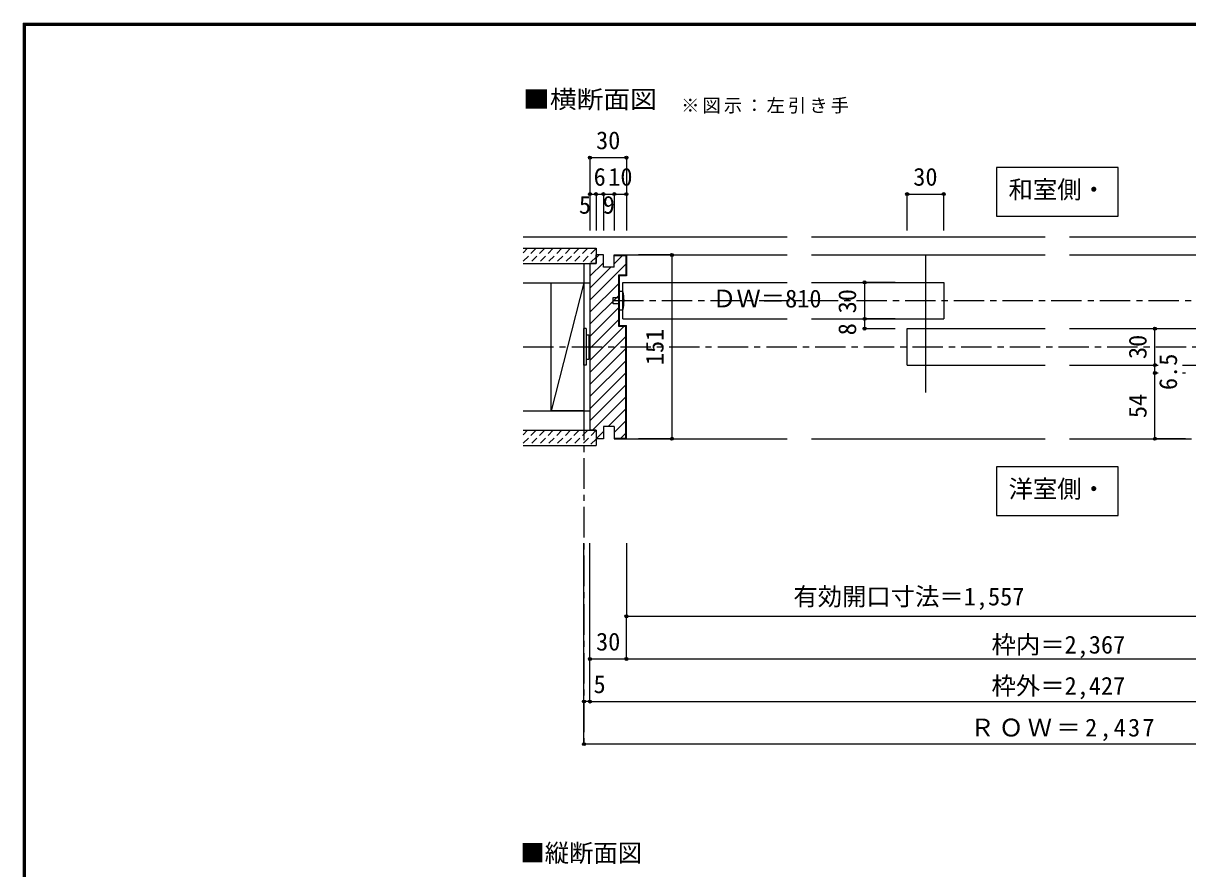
# Model space of a CAD drawing. Units: millimetres at full size, sheet at 1:5. Extents: x -973 to 977, y -701 to 696.
# Drawn here: x -973 to -16, y 1 to 696 of the extents above; entities that cross this region are included whole.
import ezdxf
from ezdxf.enums import TextEntityAlignment as Align

# ---------------------------------------------------------------- set-up
doc = ezdxf.new("R2010")
doc.units = ezdxf.units.MM
doc.header["$LTSCALE"] = 5
doc.header["$PDMODE"] = 32
doc.header["$PDSIZE"] = 2.5
doc.linetypes.add('CHAIN1', pattern=[8, 5, -1, 1, -1])
doc.linetypes.add('DASHED1', pattern=[1.8, 1.2, -0.6])
for name, color, linetype in [('0-1_通り芯', 4, 'CHAIN1'), ('0-2_柱', 7, 'Continuous'), ('0-3_仕上げ', 2, 'Continuous'), ('0-4_枠', 3, 'Continuous'), ('0-6_扉', 6, 'Continuous'), ('0-7_金物', 7, 'Continuous'), ('0-A_文字', 7, 'Continuous'), ('0-B_寸法', 7, 'Continuous'), ('0-C_ハッチ', 4, 'DASHED1'), ('F-1_枠', 6, 'Continuous')]:
    doc.layers.add(name, color=color, linetype=linetype)
doc.styles.add('ＭＳ ゴシック', font='')
doc.styles.get('ＭＳ ゴシック').set_extended_font_data('MS Gothic')

msp = doc.modelspace()

# ---------------------------------------------------------------- linework, layer by layer
at = {"layer": '0-1_通り芯'}
for p, q in [((-512.665, 498.5), (-512.665, 103.644)), ((-488.665, 468), (250.335, 468)), ((-562.665, 430), (335.304, 430))]:
    msp.add_line(p, q, dxfattribs=at)
at = {"layer": '0-2_柱'}
for p, q in [((-512.665, 482.5), (-539.665, 377.5)), ((-539.665, 377.5), (-539.665, 482.5)), ((-512.665, 377.5), (-539.665, 377.5))]:
    msp.add_line(p, q, dxfattribs=at)
msp.add_lwpolyline([(-539.665, 482.5), (-512.665, 482.5), (-512.665, 377.5)], dxfattribs=at)
at = {"layer": '0-3_仕上げ'}
for p, q in [((-562.665, 520.5), (-345.665, 520.5)), ((-325.665, 520.5), (-133.665, 520.5)), ((-113.665, 520.5), (110.335, 520.5)), ((-562.665, 511), (-502.665, 511)), ((-502.665, 511), (-502.665, 498.5)), ((-562.665, 498.5), (-502.665, 498.5)), ((-507.665, 498.5), (-507.665, 482.5)), ((-562.665, 482.5), (-507.665, 482.5)), ((-562.665, 377.5), (-507.665, 377.5)), ((-507.665, 377.5), (-507.665, 361.5)), ((-562.665, 361.5), (-502.665, 361.5)), ((-502.665, 361.5), (-502.665, 349)), ((-562.665, 349), (-502.665, 349))]:
    msp.add_line(p, q, dxfattribs=at)
at = {"layer": '0-4_枠'}
for p, q in [((-507.665, 498.5), (-507.665, 361.5)), ((-502.665, 498.5), (-507.665, 498.5)), ((-502.665, 498.5), (-502.665, 505.5)), ((-496.665, 505.5), (-502.665, 505.5)), ((-496.665, 495.5), (-496.665, 505.5)), ((-487.665, 505.5), (-477.665, 505.5)), ((-487.665, 495.5), (-487.665, 505.5)), ((-487.665, 505), (-478.165, 505)), ((-478.165, 505), (-478.165, 489)), ((-477.665, 505.5), (-477.665, 488.5)), ((-487.665, 495.5), (-496.665, 495.5)), ((-484.165, 489), (-484.165, 447)), ((-478.165, 489), (-484.165, 489)), ((-483.665, 488.5), (-483.665, 447.5)), ((-477.665, 488.5), (-483.665, 488.5)), ((-484.165, 447), (-478.165, 447)), ((-483.665, 447.5), (-477.665, 447.5)), ((-478.165, 355), (-478.165, 447)), ((-477.665, 354.5), (-477.665, 447.5)), ((-496.665, 364.5), (-496.665, 354.5)), ((-487.665, 364.5), (-496.665, 364.5)), ((-487.665, 364.5), (-487.665, 354.5)), ((-502.665, 361.5), (-507.665, 361.5)), ((-502.665, 361.5), (-502.665, 354.5)), ((-496.665, 354.5), (-502.665, 354.5)), ((-487.665, 355), (-478.165, 355)), ((-487.665, 354.5), (-477.665, 354.5))]:
    msp.add_line(p, q, dxfattribs=at)
at = {"layer": '0-4_枠', "color": 4}
for p, q in [((-477.665, 505.5), (-345.665, 505.5)), ((-325.665, 505.5), (-133.665, 505.5)), ((-113.665, 505.5), (110.335, 505.5)), ((-477.665, 354.5), (-345.665, 354.5)), ((-325.665, 354.5), (-133.665, 354.5)), ((-113.665, 354.5), (-13.331, 354.5))]:
    msp.add_line(p, q, dxfattribs=at)
at = {"layer": '0-6_扉', "color": 3}
msp.add_line((-231.998, 505.5), (-231.998, 392.5), dxfattribs=at)
at = {"layer": '0-6_扉'}
for p, q in [((-325.665, 483), (-216.998, 483)), ((-216.998, 483), (-216.998, 453)), ((-480.665, 453), (-345.665, 453)), ((-325.665, 453), (-216.998, 453)), ((-246.998, 415), (-246.998, 445)), ((-246.998, 445), (-133.665, 445)), ((-113.665, 445), (16.669, 445)), ((-246.998, 415), (-133.665, 415)), ((-113.665, 415), (-40.697, 415)), ((-20.772, 415), (16.669, 415))]:
    msp.add_line(p, q, dxfattribs=at)
msp.add_lwpolyline([(-480.665, 453), (-480.665, 483), (-345.665, 483)], dxfattribs=at)
at = {"layer": '0-7_金物'}
for p, q in [((-488.665, 470.5), (-483.665, 470.5)), ((-488.665, 465.5), (-488.665, 470.5)), ((-483.665, 475.5), (-483.665, 460.5)), ((-480.665, 475.5), (-483.665, 475.5)), ((-483.665, 465.5), (-488.665, 465.5)), ((-483.665, 460.5), (-480.665, 460.5)), ((-510.665, 445), (-512.665, 445)), ((-512.665, 415), (-512.665, 445)), ((-510.665, 445), (-510.665, 415)), ((-510.665, 440), (-508.665, 440)), ((-508.665, 440), (-508.665, 420)), ((-508.665, 439), (-507.665, 439)), ((-510.665, 415), (-512.665, 415)), ((-510.665, 420), (-508.665, 420)), ((-508.665, 421), (-507.665, 421))]:
    msp.add_line(p, q, dxfattribs=at)
msp.add_arc((-508.29, 468), 28.625, 344.81071, 15.18929, dxfattribs=at)
at = {"layer": '0-A_文字'}
for p, q in [((-173.665, 577.5), (-173.665, 537.5)), ((-73.665, 577.5), (-173.665, 577.5)), ((-173.665, 331.572), (-173.665, 291.572)), ((-73.665, 331.572), (-173.665, 331.572)), ((-73.665, 291.572), (-73.665, 331.572)), ((-173.665, 291.572), (-73.665, 291.572))]:
    msp.add_line(p, q, dxfattribs=at)
msp.add_lwpolyline([(-173.665, 537.5), (-73.665, 537.5), (-73.665, 577.5)], dxfattribs=at)
at = {"layer": '0-B_寸法', "color": 4}
for p, q in [((-507.665, 585.5), (-477.665, 585.5)), ((-507.665, 585.5), (-507.665, 525.5)), ((-477.665, 585.5), (-477.665, 525.5)), ((-507.665, 555.5), (-477.665, 555.5)), ((-502.665, 555.5), (-502.665, 525.5)), ((-496.665, 555.5), (-496.665, 525.5)), ((-487.665, 555.5), (-487.665, 525.5)), ((-246.998, 555.5), (-216.998, 555.5)), ((-246.998, 525.5), (-246.998, 555.5)), ((-216.998, 525.5), (-216.998, 555.5)), ((-440.301, 505.5), (-467.665, 505.5)), ((-440.301, 505.5), (-440.301, 354.5)), ((-282.044, 483), (-282.044, 445)), ((-256.998, 483), (-282.044, 483)), ((-256.998, 453), (-282.044, 453)), ((-282.044, 445), (-256.998, 445)), ((-43.378, 354.5), (-43.378, 445)), ((-43.378, 445), (-18.332, 445)), ((-43.378, 415), (-40.697, 415)), ((-20.772, 415), (-18.332, 415)), ((-40.697, 408.5), (-43.378, 408.5)), ((-18.332, 408.5), (-20.772, 408.5)), ((-440.301, 354.5), (-467.665, 354.5)), ((-18.332, 354.5), (-43.378, 354.5)), ((-512.665, 103.644), (-512.665, 268.644)), ((-507.665, 138.644), (-507.665, 268.644)), ((-477.665, 268.644), (-477.665, 208.644)), ((-477.665, 208.644), (250.335, 208.644)), ((-477.665, 173.644), (-477.665, 208.644)), ((-507.665, 173.644), (-477.665, 173.644)), ((-477.665, 173.644), (250.335, 173.644)), ((-507.665, 138.644), (-512.665, 138.644)), ((-507.665, 138.644), (280.335, 138.644)), ((285.304, 103.644), (-512.665, 103.644))]:
    msp.add_line(p, q, dxfattribs=at)
at = {"layer": '0-B_寸法'}
for p in [(-507.665, 585.5), (-477.665, 585.5), (-507.665, 555.5), (-502.665, 555.5), (-496.665, 555.5), (-487.665, 555.5), (-477.665, 555.5), (-246.998, 555.5), (-216.998, 555.5), (-440.301, 505.5), (-282.044, 483), (-282.044, 453), (-282.044, 445), (-43.378, 445), (-43.378, 415), (-43.378, 408.5), (-440.301, 354.5), (-43.378, 354.5), (-477.665, 208.644), (-507.665, 173.644), (-477.665, 173.644), (-512.665, 138.644), (-507.665, 138.644), (-512.665, 103.644)]:
    msp.add_point(p, dxfattribs=at)
at = {"layer": '0-C_ハッチ'}
for p, q in [((-559.015, 511), (-562.665, 507.351)), ((-551.944, 511), (-562.665, 500.279)), ((-544.873, 511), (-557.373, 498.5)), ((-537.802, 511), (-550.302, 498.5)), ((-530.731, 511), (-543.231, 498.5)), ((-523.66, 511), (-536.16, 498.5)), ((-516.589, 511), (-529.089, 498.5)), ((-509.518, 511), (-522.018, 498.5)), ((-502.665, 510.782), (-514.947, 498.5)), ((-502.665, 503.711), (-507.876, 498.5)), ((-559.015, 361.5), (-562.665, 357.851)), ((-551.944, 361.5), (-562.665, 350.779)), ((-544.873, 361.5), (-557.373, 349)), ((-537.802, 361.5), (-550.302, 349)), ((-530.731, 361.5), (-543.231, 349)), ((-523.66, 361.5), (-536.16, 349)), ((-516.589, 361.5), (-529.089, 349)), ((-509.518, 361.5), (-522.018, 349)), ((-502.447, 361.5), (-514.947, 349)), ((-502.665, 354.211), (-507.876, 349))]:
    msp.add_line(p, q, dxfattribs=at)
at = {"layer": '0-C_ハッチ', "linetype": 'Continuous'}
for p, q in [((-507.665, 488.128), (-496.665, 499.128)), ((-507.665, 468.329), (-478.165, 497.829)), ((-502.665, 503.028), (-500.193, 505.5)), ((-487.665, 498.229), (-480.894, 505)), ((-507.665, 478.229), (-490.394, 495.5)), ((-507.665, 458.43), (-484.165, 481.93)), ((-507.665, 448.53), (-484.165, 472.03)), ((-507.665, 438.631), (-484.165, 462.131)), ((-507.665, 428.731), (-484.165, 452.231)), ((-507.665, 418.832), (-479.497, 447)), ((-507.665, 408.932), (-478.165, 438.432)), ((-507.665, 399.033), (-478.165, 428.533)), ((-507.665, 389.133), (-478.165, 418.633)), ((-507.665, 379.234), (-478.165, 408.734)), ((-507.665, 369.334), (-478.165, 398.834)), ((-505.6, 361.5), (-478.165, 388.935)), ((-492.7, 364.5), (-478.165, 379.035)), ((-487.665, 359.636), (-478.165, 369.136)), ((-502.665, 354.535), (-496.665, 360.535)), ((-482.401, 355), (-478.165, 359.236))]:
    msp.add_line(p, q, dxfattribs=at)
at = {"layer": 'F-1_枠'}
for p, q in [((-973.347, 695.833), (-973.347, -700.833)), ((-973.347, 695.833), (976.653, 695.833)), ((-973.347, 695), (976.653, 695)), ((-973.347, 694.167), (976.653, 694.167)), ((-972.514, 695.833), (-972.514, -700.833)), ((-971.68, 695.833), (-971.68, -700.833))]:
    msp.add_line(p, q, dxfattribs=at)

# ---------------------------------------------------------------- texts
at = {"layer": '0-A_文字', "style": 'ＭＳ ゴシック', "width": 1.1}
msp.add_text('■横断面図', height=14.66, dxfattribs=at).set_placement((-562.665, 621.667), align=Align.BOTTOM_LEFT)
at = {"layer": '0-A_文字', "style": 'ＭＳ ゴシック'}
for s, p in [('和室側・', (-163.665, 547.5)), ('洋室側・', (-163.665, 301.572)), ('■縦断面図', (-564.847, 2.5))]:
    msp.add_text(s, height=14.66, dxfattribs=at).set_placement(p, align=Align.BOTTOM_LEFT)
at = {"layer": '0-A_文字', "insert": (-432.731, 621.667), "char_height": 11, "attachment_point": 7, "style": 'ＭＳ ゴシック'}
msp.add_mtext('\\T1.17;※図示：左引き手', dxfattribs=at)
at = {"layer": '0-B_寸法', "style": 'ＭＳ ゴシック'}
for s, p in [('30', (-502.665, 588)), ('6', (-504.665, 558)), ('10', (-492.665, 558)), ('30', (-241.998, 558)), ('5', (-516.741, 534.993)), ('9', (-497.165, 534.993)), ('ＤＷ＝810', (-407.313, 458)), ('有効開口寸法＝1,557', (-340.498, 213.197)), ('30', (-502.665, 176.144)), ('枠内＝2,367', (-177.66, 173.644)), ('5', (-504.753, 141.144)), ('枠外＝2,427', (-177.66, 139.86))]:
    msp.add_text(s, height=14.66, dxfattribs=at).set_placement(p, align=Align.BOTTOM_LEFT)
for s, p in [('30', (-284.544, 457.5)), ('151', (-442.801, 415)), ('8', (-284.544, 439.5)), ('30', (-45.878, 420)), ('6.5', (-20.836, 394.527)), ('54', (-45.878, 371.5))]:
    msp.add_text(s, height=14.66, rotation=90, dxfattribs=at).set_placement(p, align=Align.BOTTOM_LEFT)
at = {"layer": '0-B_寸法', "insert": (-195.175, 106.144), "char_height": 14.66, "attachment_point": 7, "style": 'ＭＳ ゴシック'}
msp.add_mtext('\\T1.18;ＲＯＷ＝2,437', dxfattribs=at)

doc.saveas('drawing.dxf')
